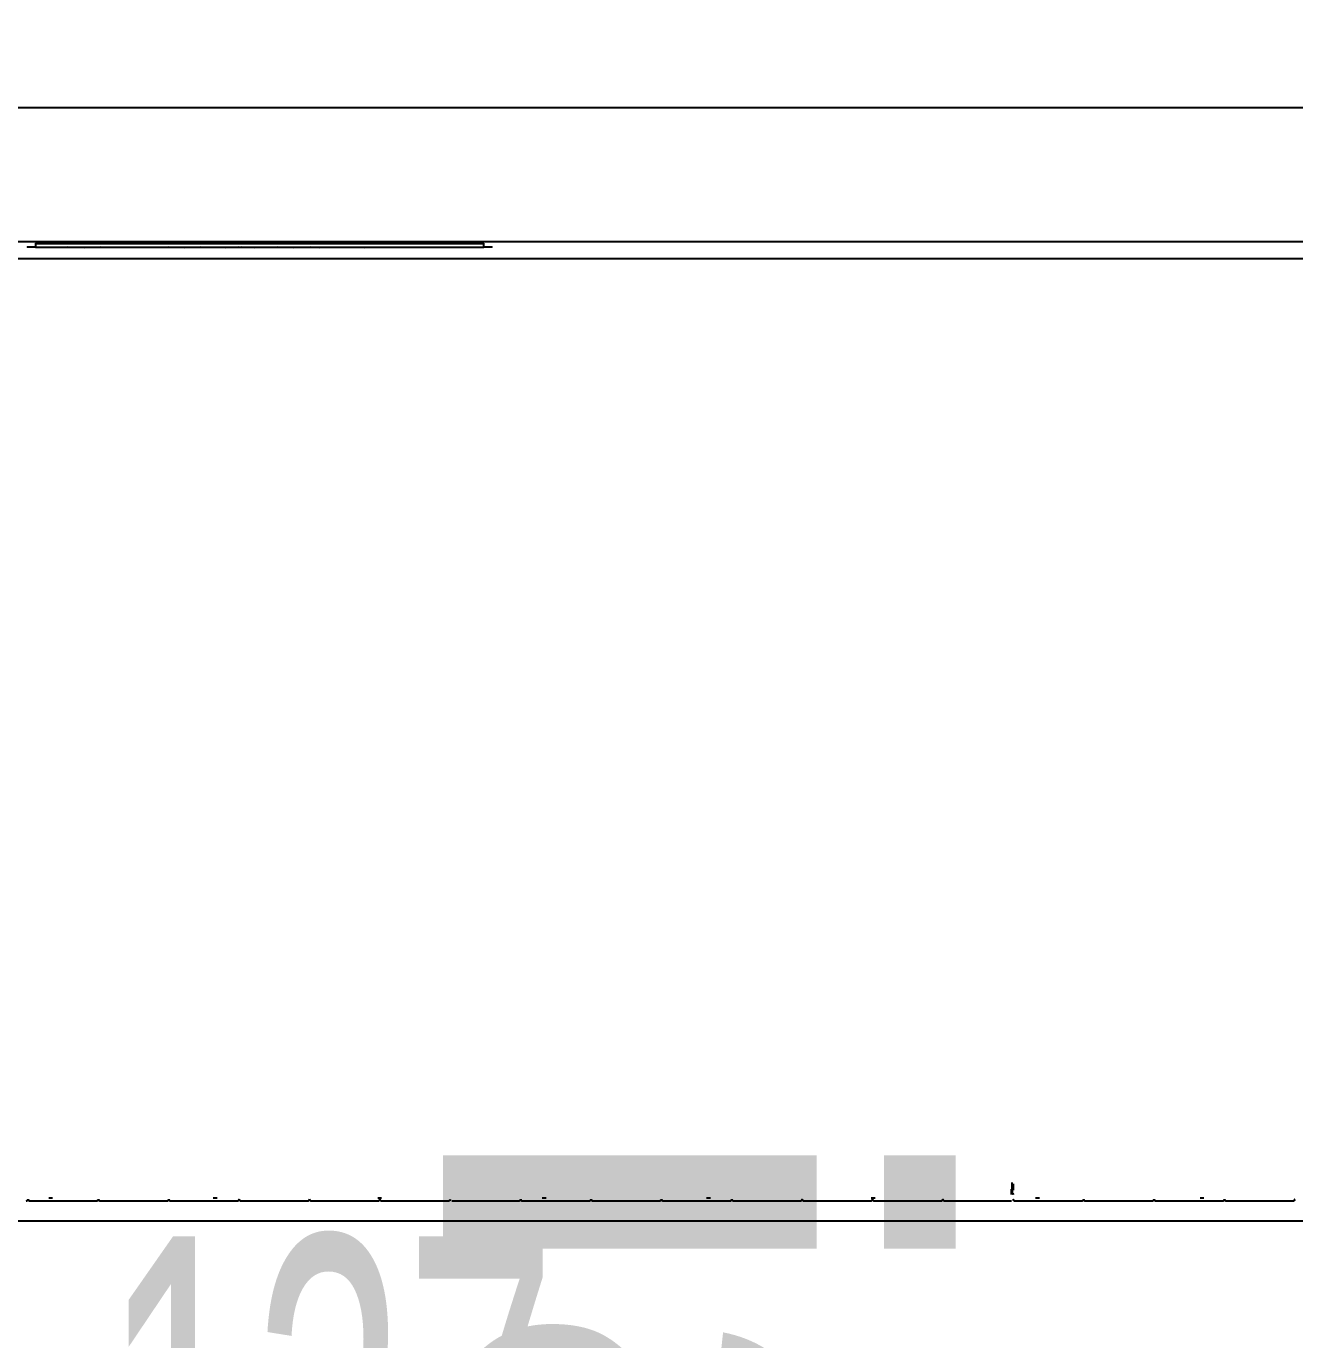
# Model space of a CAD drawing. Header units: centimetres. Extents: x 405564 to 502064, y 46284 to 60634.
# Drawn here: x 454362.4 to 454401.48, y 52484.61 to 52525.07 of the extents above; entities that cross this region are included whole.
import ezdxf
from ezdxf import colors
from ezdxf.entities.mleader import LeaderData, LeaderLine
from ezdxf.math import Vec2, Vec3
from ezdxf.xclip import XClip

# ---------------------------------------------------------------- set-up
doc = ezdxf.new("R2010")
doc.units = ezdxf.units.CM
doc.header["$XCLIPFRAME"] = 0
doc.linetypes.add('SLD-2点鎖線', pattern=[12.7, 6.35, -1.27, 1.27, -1.27, 1.27, -1.27])
doc.linetypes.add('SLD-実線', pattern=[0])
doc.layers.get('0').update_dxf_attribs({"color": 8, "lineweight": 9})
for name, color, linetype in [('---___EB_draft03_cihazlar', 8, 'Continuous'), ('---___EB_rev', 8, 'Continuous'), ('0-KRCN-ASMATAVAN-130426', 8, 'Continuous'), ('AS_DUV', 8, 'Continuous'), ('AS_PYZ_BINA', 8, 'Continuous')]:
    doc.layers.add(name, color=color, linetype=linetype)
doc.layers.add('0-KRCN-MİMARİ-220526', color=8, linetype='Continuous', lineweight=9)
doc.layers.add('OL_Ic', color=8, linetype='Continuous', lineweight=9)
doc.styles.add('Kalin02', font='arialbd.ttf')
doc.styles.add('Normal_ITL', font='swissi.ttf')
doc.styles.add('OLCU50', font='arial.ttf', dxfattribs={"width": 0.5, "height": 12})
doc.dimstyles.new('olcu 50', dxfattribs={"dimscale": 0.5, "dimtxt": 12, "dimasz": 0.5, "dimexe": 0, "dimexo": 0, "dimgap": 2, "dimtad": 1, "dimdec": 1, "dimrnd": 0.5, "dimdsep": 46, "dimtxsty": 'OLCU50', "dimblk1": 'SOL', "dimblk2": 'SAG', "dimsah": 1, "dimcen": 0, "dimse1": 1, "dimse2": 1, "dimadec": 0, "dimazin": 0, "dimtfac": 0.008, "dimtdec": 1, "dimtix": 1, "dimtmove": 2, "dimatfit": 3, "dimldrblk": 'SOL', "dimfxl": 1, "dimtolj": 1, "dimarcsym": 0})

# ---------------------------------------------------------------- blocks, each defined once
blk = doc.blocks.new('SMD Dizgi Makinesi')
at = {"layer": '---___EB_draft03_cihazlar', "linetype": 'SLD-2点鎖線'}
for p, q in [((275456.231, -39755.844), (275456.231, -39847.777)), ((275455.721, -39828.259), (275455.721, -39760.951)), ((275426.686, -39769.974), (275426.686, -39771.006)), ((275426.686, -39771.006), (275426.686, -39772.037)), ((275426.686, -39772.142), (275426.686, -39773.174)), ((275426.749, -39772.087), (275426.738, -39772.087)), ((275426.789, -39772.838), (275426.789, -39772.718)), ((275426.686, -39773.174), (275426.686, -39774.205)), ((275426.686, -39774.311), (275426.686, -39775.342)), ((275426.749, -39774.255), (275426.738, -39774.255)), ((275426.686, -39775.342), (275426.686, -39776.374)), ((275426.686, -39776.479), (275426.686, -39777.51)), ((275426.749, -39776.424), (275426.738, -39776.424)), ((275426.686, -39777.51), (275426.686, -39778.542)), ((275426.789, -39777.906), (275426.789, -39777.786)), ((275426.686, -39778.647), (275426.686, -39779.678)), ((275426.749, -39778.592), (275426.738, -39778.592)), ((275426.894, -39778.646), (275426.894, -39778.647)), ((275426.894, -39778.646), (275427.057, -39778.646)), ((275427.069, -39778.63), (275426.956, -39778.63)), ((275427.224, -39778.597), (275427.044, -39778.597)), ((275427.086, -39778.63), (275427.26, -39778.63)), ((275426.686, -39779.678), (275426.686, -39780.71)), ((275426.686, -39780.815), (275426.686, -39781.847)), ((275426.749, -39780.76), (275426.738, -39780.76)), ((275426.686, -39781.847), (275426.686, -39782.878)), ((275426.789, -39782.928), (275426.738, -39782.928)), ((275426.738, -39782.933), (275426.789, -39782.933)), ((275426.789, -39782.973), (275426.789, -39782.853)), ((275426.686, -39782.983), (275426.686, -39784.015)), ((275426.686, -39784.015), (275426.686, -39785.046)), ((275426.686, -39785.151), (275426.686, -39786.183)), ((275426.749, -39785.096), (275426.738, -39785.096)), ((275426.686, -39786.183), (275426.686, -39787.214)), ((275426.686, -39787.32), (275426.686, -39788.351)), ((275426.749, -39787.264), (275426.738, -39787.264)), ((275426.789, -39788.041), (275426.789, -39787.92)), ((275426.686, -39788.351), (275426.686, -39789.383)), ((275426.686, -39789.488), (275426.686, -39790.519)), ((275426.749, -39789.433), (275426.738, -39789.433)), ((275426.686, -39790.519), (275426.686, -39791.551)), ((275426.686, -39791.656), (275426.686, -39792.687)), ((275426.749, -39791.601), (275426.738, -39791.601)), ((275426.686, -39792.687), (275426.686, -39793.719)), ((275426.789, -39793.108), (275426.789, -39792.988)), ((275426.686, -39793.824), (275426.686, -39794.855)), ((275426.749, -39793.769), (275426.738, -39793.769)), ((275456.065, -39794.65), (275456.081, -39794.65)), ((275426.686, -39794.855), (275426.686, -39795.887)), ((275456.064, -39808.721), (275456.064, -39794.901)), ((275456.064, -39794.901), (275456.167, -39794.901)), ((275456.167, -39794.901), (275456.167, -39808.721)), ((275456.167, -39794.901), (275456.186, -39794.901)), ((275456.186, -39808.721), (275456.186, -39794.901)), ((275426.686, -39795.992), (275426.686, -39797.024)), ((275426.686, -39797.024), (275426.686, -39798.055)), ((275426.686, -39798.16), (275426.686, -39799.192)), ((275426.789, -39798.105), (275426.738, -39798.105)), ((275426.738, -39798.11), (275426.789, -39798.11)), ((275426.789, -39798.175), (275426.789, -39798.055)), ((275456.057, -39798.585), (275456.057, -39799.009)), ((275456.064, -39799.065), (275456.057, -39798.585)), ((275456.057, -39799.009), (275456.061, -39799.29)), ((275426.686, -39799.192), (275426.686, -39800.223)), ((275456.061, -39799.29), (275456.057, -39799.553)), ((275456.057, -39799.981), (275456.064, -39799.499)), ((275456.057, -39799.553), (275456.057, -39799.981)), ((275426.686, -39800.328), (275426.686, -39801.36)), ((275426.749, -39800.273), (275426.738, -39800.273)), ((275456.064, -39800.255), (275456.057, -39800.555)), ((275456.057, -39800.555), (275456.057, -39800.969)), ((275456.06, -39800.762), (275456.064, -39800.619)), ((275456.057, -39800.969), (275456.064, -39801.265)), ((275456.064, -39800.906), (275456.06, -39800.762)), ((275426.686, -39801.36), (275426.686, -39802.391)), ((275456.057, -39801.618), (275456.057, -39802.124)), ((275456.064, -39801.618), (275456.057, -39801.618)), ((275456.057, -39802.124), (275456.064, -39802.369)), ((275456.064, -39802.079), (275456.061, -39801.984)), ((275456.061, -39801.984), (275456.064, -39801.984)), ((275426.686, -39802.497), (275426.686, -39803.528)), ((275426.749, -39802.442), (275426.738, -39802.442)), ((275456.064, -39802.472), (275456.057, -39802.71)), ((275456.057, -39802.71), (275456.057, -39803.227)), ((275456.061, -39802.851), (275456.064, -39802.756)), ((275426.789, -39803.243), (275426.789, -39803.123)), ((275456.064, -39802.851), (275456.061, -39802.851)), ((275426.686, -39803.528), (275426.686, -39804.56)), ((275456.057, -39803.227), (275456.064, -39803.227)), ((275456.064, -39803.619), (275456.057, -39803.92)), ((275456.057, -39803.92), (275456.057, -39804.333)), ((275456.06, -39804.126), (275456.064, -39803.983)), ((275456.057, -39804.333), (275456.064, -39804.629)), ((275456.064, -39804.271), (275456.06, -39804.126)), ((275426.686, -39804.665), (275426.686, -39805.696)), ((275426.749, -39804.61), (275426.738, -39804.61)), ((275456.057, -39804.994), (275456.057, -39805.38)), ((275456.064, -39804.994), (275456.057, -39804.994)), ((275456.057, -39805.38), (275456.062, -39805.38)), ((275456.062, -39805.38), (275456.062, -39805.926)), ((275456.064, -39805.926), (275456.064, -39805.38)), ((275456.064, -39805.38), (275456.064, -39805.38)), ((275426.686, -39805.696), (275426.686, -39806.728)), ((275456.062, -39805.926), (275456.057, -39805.926)), ((275456.057, -39805.926), (275456.057, -39806.322)), ((275456.064, -39805.926), (275456.064, -39805.926)), ((275456.057, -39806.322), (275456.064, -39806.322)), ((275426.749, -39806.778), (275426.738, -39806.778)), ((275456.064, -39806.707), (275456.057, -39807.008)), ((275426.686, -39806.833), (275426.686, -39807.864)), ((275456.057, -39807.008), (275456.057, -39807.422)), ((275456.06, -39807.214), (275456.064, -39807.072)), ((275456.064, -39807.359), (275456.06, -39807.214)), ((275456.057, -39807.422), (275456.064, -39807.717)), ((275426.686, -39807.864), (275426.686, -39808.896)), ((275426.789, -39808.31), (275426.789, -39808.19)), ((275456.167, -39808.721), (275456.064, -39808.721)), ((275456.186, -39808.721), (275456.167, -39808.721)), ((275426.749, -39808.946), (275426.738, -39808.946)), ((275456.081, -39808.971), (275456.065, -39808.971))]:
    blk.add_line(p, q, dxfattribs=at)
at = {"layer": '---___EB_draft03_cihazlar', "linetype": 'SLD-実線'}
for p, q in [((275456.231, -39755.844), (275456.231, -39847.777)), ((275455.721, -39828.259), (275455.721, -39760.951)), ((275426.686, -39769.974), (275426.686, -39771.006)), ((275426.686, -39771.006), (275426.686, -39772.037)), ((275426.686, -39772.142), (275426.686, -39773.174)), ((275426.749, -39772.087), (275426.738, -39772.087)), ((275426.789, -39772.838), (275426.789, -39772.718)), ((275426.686, -39773.174), (275426.686, -39774.205)), ((275426.686, -39774.311), (275426.686, -39775.342)), ((275426.749, -39774.255), (275426.738, -39774.255)), ((275426.686, -39775.342), (275426.686, -39776.374)), ((275426.686, -39776.479), (275426.686, -39777.51)), ((275426.749, -39776.424), (275426.738, -39776.424)), ((275426.686, -39777.51), (275426.686, -39778.542)), ((275426.789, -39777.906), (275426.789, -39777.786)), ((275426.686, -39778.647), (275426.686, -39779.678)), ((275426.749, -39778.592), (275426.738, -39778.592)), ((275426.894, -39778.646), (275427.057, -39778.646)), ((275426.894, -39778.646), (275426.894, -39778.647)), ((275427.069, -39778.63), (275426.956, -39778.63)), ((275427.224, -39778.597), (275427.044, -39778.597)), ((275427.086, -39778.63), (275427.26, -39778.63)), ((275426.686, -39779.678), (275426.686, -39780.71)), ((275426.686, -39780.815), (275426.686, -39781.847)), ((275426.749, -39780.76), (275426.738, -39780.76)), ((275426.686, -39781.847), (275426.686, -39782.878)), ((275426.789, -39782.928), (275426.738, -39782.928)), ((275426.738, -39782.933), (275426.789, -39782.933)), ((275426.789, -39782.973), (275426.789, -39782.853)), ((275426.686, -39782.983), (275426.686, -39784.015)), ((275426.686, -39784.015), (275426.686, -39785.046)), ((275426.686, -39785.151), (275426.686, -39786.183)), ((275426.749, -39785.096), (275426.738, -39785.096)), ((275426.686, -39786.183), (275426.686, -39787.214)), ((275426.686, -39787.32), (275426.686, -39788.351)), ((275426.749, -39787.264), (275426.738, -39787.264)), ((275426.789, -39788.041), (275426.789, -39787.92)), ((275426.686, -39788.351), (275426.686, -39789.383)), ((275426.686, -39789.488), (275426.686, -39790.519)), ((275426.749, -39789.433), (275426.738, -39789.433)), ((275426.686, -39790.519), (275426.686, -39791.551)), ((275426.686, -39791.656), (275426.686, -39792.687)), ((275426.749, -39791.601), (275426.738, -39791.601)), ((275426.686, -39792.687), (275426.686, -39793.719)), ((275426.789, -39793.108), (275426.789, -39792.988)), ((275426.686, -39793.824), (275426.686, -39794.855)), ((275426.749, -39793.769), (275426.738, -39793.769)), ((275456.065, -39794.65), (275456.081, -39794.65)), ((275426.686, -39794.855), (275426.686, -39795.887)), ((275456.064, -39808.721), (275456.064, -39794.901)), ((275456.064, -39794.901), (275456.167, -39794.901)), ((275456.167, -39794.901), (275456.167, -39808.721)), ((275456.167, -39794.901), (275456.186, -39794.901)), ((275456.186, -39808.721), (275456.186, -39794.901)), ((275426.686, -39795.992), (275426.686, -39797.024)), ((275426.686, -39797.024), (275426.686, -39798.055)), ((275426.686, -39798.16), (275426.686, -39799.192)), ((275426.789, -39798.105), (275426.738, -39798.105)), ((275426.738, -39798.11), (275426.789, -39798.11)), ((275426.789, -39798.175), (275426.789, -39798.055)), ((275456.057, -39798.585), (275456.057, -39799.009)), ((275456.064, -39799.065), (275456.057, -39798.585)), ((275456.057, -39799.009), (275456.061, -39799.29)), ((275426.686, -39799.192), (275426.686, -39800.223)), ((275456.061, -39799.29), (275456.057, -39799.553)), ((275456.057, -39799.981), (275456.064, -39799.499)), ((275456.057, -39799.553), (275456.057, -39799.981)), ((275426.686, -39800.328), (275426.686, -39801.36)), ((275426.749, -39800.273), (275426.738, -39800.273)), ((275456.064, -39800.255), (275456.057, -39800.555)), ((275456.057, -39800.555), (275456.057, -39800.969)), ((275456.06, -39800.762), (275456.064, -39800.619)), ((275456.057, -39800.969), (275456.064, -39801.265)), ((275456.064, -39800.906), (275456.06, -39800.762)), ((275426.686, -39801.36), (275426.686, -39802.391)), ((275456.057, -39801.618), (275456.057, -39802.124)), ((275456.064, -39801.618), (275456.057, -39801.618)), ((275456.057, -39802.124), (275456.064, -39802.369)), ((275456.064, -39802.079), (275456.061, -39801.984)), ((275456.061, -39801.984), (275456.064, -39801.984)), ((275426.686, -39802.497), (275426.686, -39803.528)), ((275426.749, -39802.442), (275426.738, -39802.442)), ((275456.064, -39802.472), (275456.057, -39802.71)), ((275456.057, -39802.71), (275456.057, -39803.227)), ((275456.061, -39802.851), (275456.064, -39802.756)), ((275426.789, -39803.243), (275426.789, -39803.123)), ((275456.064, -39802.851), (275456.061, -39802.851)), ((275426.686, -39803.528), (275426.686, -39804.56)), ((275456.057, -39803.227), (275456.064, -39803.227)), ((275456.064, -39803.619), (275456.057, -39803.92)), ((275456.057, -39803.92), (275456.057, -39804.333)), ((275456.06, -39804.126), (275456.064, -39803.983)), ((275456.057, -39804.333), (275456.064, -39804.629)), ((275456.064, -39804.271), (275456.06, -39804.126)), ((275426.686, -39804.665), (275426.686, -39805.696)), ((275426.749, -39804.61), (275426.738, -39804.61)), ((275456.057, -39804.994), (275456.057, -39805.38)), ((275456.064, -39804.994), (275456.057, -39804.994)), ((275456.057, -39805.38), (275456.062, -39805.38)), ((275456.062, -39805.38), (275456.062, -39805.926)), ((275456.064, -39805.926), (275456.064, -39805.38)), ((275456.064, -39805.38), (275456.064, -39805.38)), ((275426.686, -39805.696), (275426.686, -39806.728)), ((275456.062, -39805.926), (275456.057, -39805.926)), ((275456.057, -39805.926), (275456.057, -39806.322)), ((275456.064, -39805.926), (275456.064, -39805.926)), ((275456.057, -39806.322), (275456.064, -39806.322)), ((275426.749, -39806.778), (275426.738, -39806.778)), ((275456.064, -39806.707), (275456.057, -39807.008)), ((275426.686, -39806.833), (275426.686, -39807.864)), ((275456.057, -39807.008), (275456.057, -39807.422)), ((275456.06, -39807.214), (275456.064, -39807.072)), ((275456.064, -39807.359), (275456.06, -39807.214)), ((275456.057, -39807.422), (275456.064, -39807.717)), ((275426.686, -39807.864), (275426.686, -39808.896)), ((275426.789, -39808.31), (275426.789, -39808.19)), ((275456.167, -39808.721), (275456.064, -39808.721)), ((275456.186, -39808.721), (275456.167, -39808.721)), ((275426.749, -39808.946), (275426.738, -39808.946)), ((275456.081, -39808.971), (275456.065, -39808.971))]:
    blk.add_line(p, q, dxfattribs=at)
at = {"layer": '---___EB_draft03_cihazlar', "color": 1}
blk.add_lwpolyline([(275426.077, -39731.157), (275672.077, -39731.157), (275672.077, -39868.157), (275426.077, -39868.157), (275426.077, -39731.157)], dxfattribs=at)
at = {"layer": '---___EB_draft03_cihazlar', "linetype": 'SLD-2点鎖線'}
for centre, major_axis, start_param, end_param in [((275426.738, -39769.974), (-0.0517, 0), 4.712389, 6.283185), ((275426.738, -39772.037), (-0.0517, 0), 0, 1.570796), ((275426.738, -39772.142), (-0.0517, 0), 4.712389, 6.283185), ((275426.738, -39774.205), (-0.0517, 0), 0, 1.570796), ((275426.738, -39774.311), (-0.0517, 0), 4.712389, 6.283185), ((275426.738, -39776.374), (-0.0517, 0), 6.283185, 7.853982), ((275426.738, -39776.479), (-0.0517, 0), 4.712389, 6.283185), ((275426.738, -39778.542), (-0.0517, 0), 0, 1.570796), ((275426.887, -39778.646), (-0.0508, 0), 3.142441, 4.695642), ((275427.025, -39778.641), (-0.0459, 0), 3.393775, 4.668577), ((275427.042, -39778.641), (-0.0455, 0), 3.385132, 4.6632), ((275427.041, -39778.654), (-0.0372, 0), 3.364532, 3.851475), ((275426.738, -39780.71), (-0.0517, 0), 0, 1.570796), ((275426.738, -39780.815), (-0.0517, 0), 4.712389, 6.283185), ((275426.738, -39782.878), (-0.0517, 0), 0, 1.570796), ((275426.738, -39782.983), (-0.0517, 0), 4.712389, 6.283185), ((275426.738, -39785.046), (-0.0517, 0), 0, 1.570796), ((275426.738, -39785.151), (-0.0517, 0), 4.712389, 6.283185), ((275426.738, -39787.214), (-0.0517, 0), 0, 1.570796), ((275426.738, -39787.32), (-0.0517, 0), 4.712389, 6.283185), ((275426.738, -39789.383), (-0.0517, 0), 0, 1.570796), ((275426.738, -39789.488), (-0.0517, 0), 4.712389, 6.283185), ((275426.738, -39791.551), (-0.0517, 0), 0, 1.570796), ((275426.738, -39791.656), (-0.0517, 0), 4.712389, 6.283185), ((275426.738, -39793.719), (-0.0517, 0), 0, 1.570796), ((275426.738, -39793.824), (-0.0517, 0), 4.712389, 6.283185), ((275467.951, -39794.838), (-11.887, 0), 6.266883, 6.288616), ((275444.059, -39794.839), (-12.023, 0), 3.136286, 3.157771), ((275426.738, -39795.992), (-0.0517, 0), 4.712389, 6.283185), ((275426.738, -39798.055), (-0.0517, 0), 0, 1.570796), ((275426.738, -39798.16), (-0.0517, 0), 4.712389, 6.283185), ((275426.738, -39800.223), (-0.0517, 0), 0, 1.570796), ((275426.738, -39800.328), (-0.0517, 0), 4.712389, 6.283185), ((275426.738, -39802.391), (-0.0517, 0), 0, 1.570796), ((275426.738, -39802.497), (-0.0517, 0), 4.712389, 6.283185), ((275426.738, -39804.56), (-0.0517, 0), 0, 1.570796), ((275426.738, -39804.665), (-0.0517, 0), 4.712389, 6.283185), ((275426.738, -39806.728), (-0.0517, 0), 0, 1.570796), ((275426.738, -39806.833), (-0.0517, 0), 4.712389, 6.283185), ((275467.951, -39808.783), (-11.887, 0), 6.277755, 6.299487), ((275444.059, -39808.782), (-12.023, 0), 3.125414, 3.1469), ((275426.738, -39808.896), (-0.0517, 0), 0, 1.570796), ((275426.738, -39809.001), (-0.0517, 0), 4.712389, 6.283185)]:
    blk.add_ellipse(centre, major_axis=major_axis, ratio=0.969208, start_param=start_param, end_param=end_param, dxfattribs=at)
at = {"layer": '---___EB_draft03_cihazlar', "linetype": 'SLD-実線'}
for centre, major_axis, start_param, end_param in [((275426.738, -39769.974), (-0.0517, 0), 4.712389, 6.283185), ((275426.738, -39772.037), (-0.0517, 0), 0, 1.570796), ((275426.738, -39772.142), (-0.0517, 0), 4.712389, 6.283185), ((275426.738, -39774.205), (-0.0517, 0), 0, 1.570796), ((275426.738, -39774.311), (-0.0517, 0), 4.712389, 6.283185), ((275426.738, -39776.374), (-0.0517, 0), 6.283185, 7.853982), ((275426.738, -39776.479), (-0.0517, 0), 4.712389, 6.283185), ((275426.738, -39778.542), (-0.0517, 0), 0, 1.570796), ((275426.887, -39778.646), (-0.0508, 0), 3.142441, 4.695642), ((275427.025, -39778.641), (-0.0459, 0), 3.393775, 4.668577), ((275427.042, -39778.641), (-0.0455, 0), 3.385132, 4.6632), ((275427.041, -39778.654), (-0.0372, 0), 3.364532, 3.851475), ((275426.738, -39780.71), (-0.0517, 0), 0, 1.570796), ((275426.738, -39780.815), (-0.0517, 0), 4.712389, 6.283185), ((275426.738, -39782.878), (-0.0517, 0), 0, 1.570796), ((275426.738, -39782.983), (-0.0517, 0), 4.712389, 6.283185), ((275426.738, -39785.046), (-0.0517, 0), 0, 1.570796), ((275426.738, -39785.151), (-0.0517, 0), 4.712389, 6.283185), ((275426.738, -39787.214), (-0.0517, 0), 0, 1.570796), ((275426.738, -39787.32), (-0.0517, 0), 4.712389, 6.283185), ((275426.738, -39789.383), (-0.0517, 0), 0, 1.570796), ((275426.738, -39789.488), (-0.0517, 0), 4.712389, 6.283185), ((275426.738, -39791.551), (-0.0517, 0), 0, 1.570796), ((275426.738, -39791.656), (-0.0517, 0), 4.712389, 6.283185), ((275426.738, -39793.719), (-0.0517, 0), 0, 1.570796), ((275426.738, -39793.824), (-0.0517, 0), 4.712389, 6.283185), ((275467.951, -39794.838), (-11.887, 0), 6.266883, 6.288616), ((275444.059, -39794.839), (-12.023, 0), 3.136286, 3.157771), ((275426.738, -39795.992), (-0.0517, 0), 4.712389, 6.283185), ((275426.738, -39798.055), (-0.0517, 0), 0, 1.570796), ((275426.738, -39798.16), (-0.0517, 0), 4.712389, 6.283185), ((275426.738, -39800.223), (-0.0517, 0), 0, 1.570796), ((275426.738, -39800.328), (-0.0517, 0), 4.712389, 6.283185), ((275426.738, -39802.391), (-0.0517, 0), 0, 1.570796), ((275426.738, -39802.497), (-0.0517, 0), 4.712389, 6.283185), ((275426.738, -39804.56), (-0.0517, 0), 0, 1.570796), ((275426.738, -39804.665), (-0.0517, 0), 4.712389, 6.283185), ((275426.738, -39806.728), (-0.0517, 0), 0, 1.570796), ((275426.738, -39806.833), (-0.0517, 0), 4.712389, 6.283185), ((275467.951, -39808.783), (-11.887, 0), 6.277755, 6.299487), ((275444.059, -39808.782), (-12.023, 0), 3.125414, 3.1469), ((275426.738, -39808.896), (-0.0517, 0), 0, 1.570796), ((275426.738, -39809.001), (-0.0517, 0), 4.712389, 6.283185)]:
    blk.add_ellipse(centre, major_axis=major_axis, ratio=0.969208, start_param=start_param, end_param=end_param, dxfattribs=at)
at = {"layer": '---___EB_draft03_cihazlar', "linetype": 'SLD-2点鎖線'}
for points, knots in [([(275426.956, -39778.63), (275426.957, -39778.631), (275426.958, -39778.633), (275426.961, -39778.635), (275426.963, -39778.637)], [0, 0, 0, 0, 0.187457, 1, 1, 1, 1]), ([(275427.064, -39778.655), (275427.065, -39778.648), (275427.065, -39778.639), (275427.069, -39778.631), (275427.069, -39778.63)], [0, 0, 0, 0, 0.950122, 1, 1, 1, 1])]:
    blk.add_open_spline(points, degree=3, knots=knots, dxfattribs=at)
at = {"layer": '---___EB_draft03_cihazlar', "linetype": 'SLD-実線'}
for points, knots in [([(275426.956, -39778.63), (275426.957, -39778.631), (275426.958, -39778.633), (275426.961, -39778.635), (275426.963, -39778.637)], [0, 0, 0, 0, 0.187457, 1, 1, 1, 1]), ([(275427.063, -39778.659), (275427.064, -39778.65), (275427.065, -39778.641), (275427.069, -39778.631), (275427.069, -39778.63)], [0, 0, 0, 0, 0.956797, 1, 1, 1, 1])]:
    blk.add_open_spline(points, degree=3, knots=knots, dxfattribs=at)
at = {"layer": '---___EB_draft03_cihazlar', "insert": (275341.077, -39731.157), "char_height": 15, "attachment_point": 1, "style": 'Kalin02'}
blk.add_mtext_dynamic_manual_height_columns('SMD \\PDizgi \\PMakinesi', width=590.73159, gutter_width=750, heights=[137.08], dxfattribs=at)
blk = doc.blocks.new('SOL')
at = {"color": 0}
for p, q in [((0, 50), (0, -7)), ((-7, 0), (7, 0))]:
    blk.add_line(p, q, dxfattribs=at)
at = {"color": 1}
blk.add_circle((0, 0), 3, dxfattribs=at)
blk = doc.blocks.new('SAG')
at = {"color": 0}
for p, q in [((0, -50), (0, 7)), ((7, 0), (-7, 0))]:
    blk.add_line(p, q, dxfattribs=at)
at = {"color": 1}
blk.add_circle((0, 0), 3, dxfattribs=at)
blk = doc.blocks.new('*D697')
at = {"layer": '---___EB_rev', "color": 0, "lineweight": -2, "transparency": 16777216}
blk.add_line((16239.43, -8159.436), (16375.93, -8159.436), dxfattribs=at)
at = {"layer": 'Defpoints', "color": 0, "transparency": 16777216}
for p in [(16239.18, -8145.744), (16376.18, -8145.744), (16376.18, -8159.436)]:
    blk.add_point(p, dxfattribs=at)
at = {"layer": '---___EB_rev', "color": 0, "lineweight": -2, "transparency": 16777216, "xscale": 0.25, "yscale": 0.25, "zscale": 0.25, "rotation": 180}
blk.add_blockref('SOL', (16239.18, -8159.436), dxfattribs=at)
at = {"layer": '---___EB_rev', "color": 0, "lineweight": -2, "transparency": 16777216, "xscale": 0.25, "yscale": 0.25, "zscale": 0.25}
blk.add_blockref('SAG', (16376.18, -8159.436), dxfattribs=at)
at = {"layer": '---___EB_rev', "color": 0, "transparency": 16777216, "insert": (16307.68, -8152.305), "char_height": 12, "attachment_point": 5, "style": 'OLCU50'}
blk.add_mtext('\\A1;137', dxfattribs=at)
blk = doc.blocks.new('A$Ca63a641c')
at = {"layer": 'AS_PYZ_BINA'}
ml = blk.add_multileader_mtext('Standard', dxfattribs=at)
ml.set_content('EST boyalı panel çit ve panel çit kapı (AS 51.101)', color=256, style='Normal_ITL')
ml.set_leader_properties()
ml.build(insert=Vec2(0, 0))
ml.multileader.update_dxf_attribs({"dogleg_length": 0.379, "arrow_head_size": 17.043, "scale": 75})
ctx = ml.context
ctx.base_point, ctx.scale, ctx.char_height, ctx.arrow_head_size, ctx.landing_gap_size, ctx.plane_origin = Vec3(140.513, 464.302), 75, 20, 17.043, 14.202, Vec3(92.505, 620.113)
notes = []
notes.append((ctx, [(0, (1, 1, 0), (112.109, 464.302), (1, 0), 28.404, [(0, [(68.504, 410)], 0, [])])]))
ctx.mtext.insert, ctx.mtext.width, ctx.mtext.flow_direction = Vec3(154.715, 477.513), 604.56338, 5
for ctx, leaders in notes:
    for number, flags, end, landing, length, lines in leaders:
        leader = LeaderData()
        leader.index, (leader.has_last_leader_line, leader.has_dogleg_vector, leader.attachment_direction) = number, flags
        leader.last_leader_point, leader.dogleg_vector, leader.dogleg_length = Vec3(end), Vec3(landing), length
        for number, points, colour, breaks in lines:
            line = LeaderLine()
            line.index, line.vertices, line.color, line.breaks = number, Vec3.list(points), colors.encode_raw_color(colour), breaks
            leader.lines.append(line)
        ctx.leaders.append(leader)
blk = doc.blocks.new('A$C85dec720')
at = {"layer": 'OL_Ic'}
blk.add_blockref('A$Ca63a641c', (5315.078, 5344.253, 28.4), dxfattribs=at)
blk = doc.blocks.new('A$C6A10300A')
at = {"layer": '---___EB_draft03_cihazlar', "xscale": -1, "rotation": 270}
blk.add_blockref('SMD Dizgi Makinesi', (56107.337, -283571.821), dxfattribs=at)
at = {"layer": 'AS_DUV'}
ref = blk.add_blockref('A$C85dec720', (28900.964, -17748.984), dxfattribs=dict(at, rotation=105.0255580063709))
XClip(ref).set_block_clipping_path([(6220.3367769278, 6783.7313721173), (4126.4071464743, -1017.0000000052), (7354.8298234051, -1883.5969356479), (9448.7594538586, 5917.1344364745)])
at = {"layer": '---___EB_rev'}
dim = blk.add_linear_dim(base=(16376.18, -8159.436), p1=(16239.18, -8145.744), p2=(16376.18, -8145.744), dimstyle='olcu 50', override={"dimfxl": 0.15, "dimfxlon": 1, "dimarcsym": 2}, dxfattribs=at)
dim.commit()
dim.dimension.update_dxf_attribs({"geometry": '*D697', "text_midpoint": (16307.68, -8152.305)})

msp = doc.modelspace()

# ---------------------------------------------------------------- linework, layer by layer
at = {"layer": '0-KRCN-ASMATAVAN-130426'}
msp.add_line((454059.746, 52522.563), (454839.746, 52522.563), dxfattribs=at)

# ---------------------------------------------------------------- next in the draw order: block references
at = {"layer": '0-KRCN-MİMARİ-220526'}
msp.add_blockref('A$C6A10300A', (438064.066, 60634.016), dxfattribs=at)

doc.saveas('drawing.dxf')
